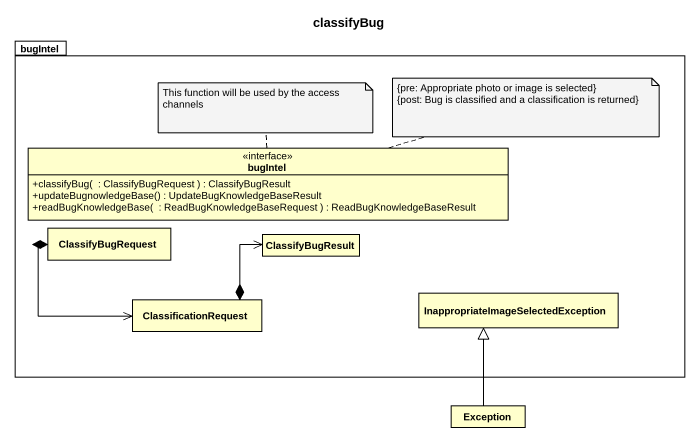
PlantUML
@startuml
title classifyBug
hide circle
hide empty members
skinparam classAttributeIconSize 0
package bugIntel {
  interface "bugIntel" as bugIntel_2 {
    +classifyBug(  : ClassifyBugRequest ) : ClassifyBugResult
    +updateBugnowledgeBase() : UpdateBugKnowledgeBaseResult
    +readBugKnowledgeBase(  : ReadBugKnowledgeBaseRequest ) : ReadBugKnowledgeBaseResult
  }
  class ClassifyBugRequest
  class ClassifyBugResult
  class ClassificationRequest
  class "InappropriateImageSelectedException" as InappropriateImageSelectedEx
}
class "Exception" as Exception_
ClassifyBugRequest *--> ClassificationRequest
ClassificationRequest *-up-> ClassifyBugResult
Exception_ -up-|> InappropriateImageSelectedEx
note top of bugIntel_2 : This function will be used by the access channels
note right of bugIntel_2
  {pre: Appropriate photo or image is selected}
  {post: Bug is classified and a classification is returned}
end note
@enduml
